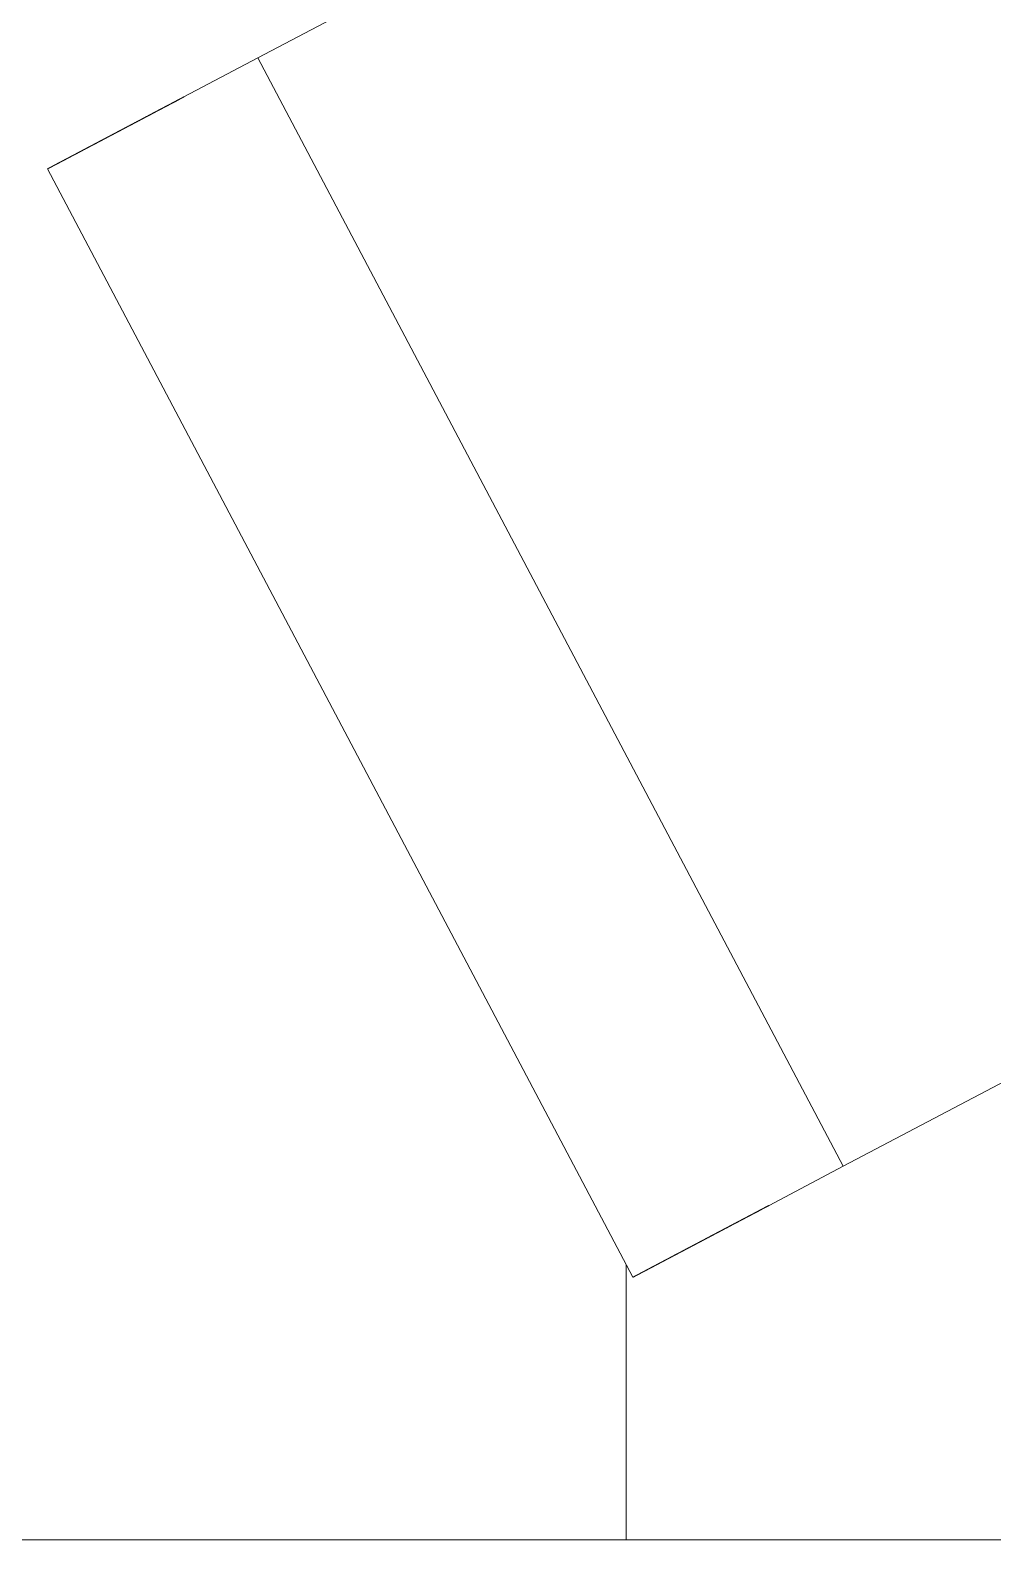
# Model space of a CAD drawing. Extents: x -31682 to -12847, y -2484 to 19259.
# Drawn here: x -22235 to -21611, y -262 to 717 of the extents above; entities that cross this region are included whole.
import ezdxf

# ---------------------------------------------------------------- set-up
doc = ezdxf.new("R2010")
doc.units = 0
doc.header["$LTSCALE"] = 5
doc.header["$MEASUREMENT"] = 0
doc.layers.add('ArqElet', color=11, linetype='CONTINUOUS', lineweight=5)

msp = doc.modelspace()

# ---------------------------------------------------------------- linework, layer by layer
at = {"layer": 'ArqElet', "color": 3}
msp.add_line((-22087.19, 699.46), (-21958.65, 767.31), dxfattribs=at)
at = {"layer": 'ArqElet'}
for p, q in [((-22135.17, 674.13), (-22087.19, 699.46)), ((-21707.58, -19.69), (-22087.19, 699.46)), ((-21844, -91.7), (-22223.61, 627.45)), ((-21844, -91.7), (-22223.61, 627.45)), ((-21707.58, -19.69), (-21579.04, 48.16)), ((-21755.56, -45.02), (-21707.58, -19.69)), ((-21848.27, -262.01), (-21848.27, -83.6)), ((-21848.27, -262.01), (-21848.27, -83.6)), ((-19878.89, -262.01), (-22378.4, -262.01))]:
    msp.add_line(p, q, dxfattribs=at)
for points in [[(-22223.61, 627.45), (-22223.6, 627.45), (-22223.59, 627.46), (-22223.58, 627.46), (-22223.58, 627.47), (-22223.57, 627.47), (-22223.56, 627.47), (-22223.55, 627.48), (-22223.55, 627.48), (-22223.54, 627.49), (-22223.53, 627.49), (-22223.52, 627.49), (-22223.51, 627.5), (-22223.51, 627.5), (-22223.5, 627.51), (-22223.49, 627.51), (-22223.48, 627.51), (-22223.48, 627.52), (-22223.47, 627.52), (-22223.46, 627.53), (-22223.45, 627.53), (-22223.44, 627.54), (-22223.44, 627.54), (-22223.43, 627.54), (-22223.42, 627.55), (-22223.41, 627.55), (-22223.4, 627.56), (-22223.4, 627.56), (-22223.39, 627.56), (-22223.38, 627.57), (-22223.37, 627.57), (-22223.37, 627.58), (-22223.36, 627.58), (-22223.35, 627.58), (-22223.34, 627.59), (-22223.33, 627.59), (-22223.33, 627.6), (-22223.32, 627.6), (-22223.31, 627.61), (-22223.3, 627.61), (-22223.3, 627.61), (-22223.29, 627.62), (-22223.28, 627.62), (-22223.27, 627.63), (-22223.26, 627.63), (-22223.26, 627.63), (-22223.25, 627.64), (-22223.24, 627.64), (-22223.23, 627.65), (-22223.23, 627.65), (-22223.22, 627.65), (-22223.21, 627.66), (-22223.2, 627.66), (-22223.19, 627.67), (-22223.19, 627.67), (-22223.18, 627.67), (-22223.17, 627.68), (-22223.16, 627.68), (-22223.16, 627.69), (-22223.15, 627.69), (-22223.14, 627.7), (-22223.13, 627.7), (-22223.12, 627.7), (-22223.12, 627.71), (-22223.11, 627.71), (-22223.1, 627.72), (-22223.09, 627.72), (-22223.09, 627.72), (-22223.08, 627.73), (-22223.07, 627.73), (-22223.06, 627.74), (-22223.05, 627.74), (-22223.04, 627.75), (-22223.01, 627.76), (-22222.99, 627.77), (-22222.97, 627.79), (-22222.95, 627.8), (-22222.92, 627.81), (-22222.9, 627.82), (-22222.88, 627.84), (-22222.85, 627.85), (-22222.83, 627.86), (-22222.81, 627.87), (-22222.78, 627.88), (-22222.76, 627.9), (-22222.74, 627.91), (-22222.71, 627.92), (-22222.69, 627.93), (-22222.67, 627.95), (-22222.64, 627.96), (-22222.62, 627.97), (-22222.6, 627.98), (-22222.57, 628), (-22222.55, 628.01), (-22222.53, 628.02), (-22222.5, 628.03), (-22222.48, 628.04), (-22222.46, 628.06), (-22222.43, 628.07), (-22222.41, 628.08), (-22222.39, 628.09), (-22222.36, 628.11), (-22222.34, 628.12), (-22222.32, 628.13), (-22222.29, 628.14), (-22222.27, 628.15), (-22222.25, 628.17), (-22222.22, 628.18), (-22222.2, 628.19), (-22222.18, 628.2), (-22222.15, 628.22), (-22222.13, 628.23), (-22222.11, 628.24), (-22222.08, 628.25), (-22222.06, 628.27), (-22222.04, 628.28), (-22222.01, 628.29), (-22221.99, 628.3), (-22221.97, 628.31), (-22221.94, 628.33), (-22221.92, 628.34), (-22221.9, 628.35), (-22221.88, 628.36), (-22221.85, 628.38), (-22221.83, 628.39), (-22221.81, 628.4), (-22221.78, 628.41), (-22221.76, 628.42), (-22221.74, 628.44), (-22221.71, 628.45), (-22221.69, 628.46), (-22221.67, 628.47), (-22221.64, 628.49), (-22221.62, 628.5), (-22221.6, 628.51), (-22221.57, 628.52), (-22221.55, 628.54), (-22221.53, 628.55), (-22221.5, 628.56), (-22221.48, 628.57), (-22221.46, 628.58), (-22221.43, 628.6), (-22221.41, 628.61), (-22221.38, 628.62), (-22221.35, 628.64), (-22221.31, 628.66), (-22221.27, 628.68), (-22221.23, 628.7), (-22221.19, 628.72), (-22221.15, 628.74), (-22221.12, 628.76), (-22221.08, 628.78), (-22221.04, 628.8), (-22221, 628.83), (-22220.96, 628.85), (-22220.92, 628.87), (-22220.88, 628.89), (-22220.85, 628.91), (-22220.81, 628.93), (-22220.77, 628.95), (-22220.73, 628.97), (-22220.69, 628.99), (-22220.65, 629.01), (-22220.62, 629.03), (-22220.58, 629.05), (-22220.54, 629.07), (-22220.5, 629.09), (-22220.46, 629.11), (-22220.42, 629.13), (-22220.39, 629.15), (-22220.35, 629.17), (-22220.31, 629.19), (-22220.27, 629.21), (-22220.23, 629.23), (-22220.19, 629.25), (-22220.15, 629.27), (-22220.12, 629.29), (-22220.08, 629.31), (-22220.04, 629.33), (-22220, 629.35), (-22219.96, 629.37), (-22219.92, 629.39), (-22219.89, 629.41), (-22219.85, 629.43), (-22219.81, 629.45), (-22219.77, 629.47), (-22219.73, 629.49), (-22219.69, 629.51), (-22219.66, 629.54), (-22219.62, 629.56), (-22219.58, 629.58), (-22219.54, 629.6), (-22219.5, 629.62), (-22219.46, 629.64), (-22219.42, 629.66), (-22219.39, 629.68), (-22219.35, 629.7), (-22219.31, 629.72), (-22219.27, 629.74), (-22219.23, 629.76), (-22219.19, 629.78), (-22219.16, 629.8), (-22219.12, 629.82), (-22219.08, 629.84), (-22219.04, 629.86), (-22219, 629.88), (-22218.96, 629.9), (-22218.92, 629.92), (-22218.89, 629.94), (-22218.85, 629.96), (-22218.81, 629.98), (-22218.77, 630), (-22218.73, 630.02), (-22218.69, 630.04), (-22218.66, 630.06), (-22218.61, 630.09), (-22218.55, 630.12), (-22218.5, 630.14), (-22218.45, 630.17), (-22218.39, 630.2), (-22218.34, 630.23), (-22218.29, 630.26), (-22218.23, 630.28), (-22218.18, 630.31), (-22218.13, 630.34), (-22218.08, 630.37), (-22218.02, 630.4), (-22217.97, 630.43), (-22217.92, 630.45), (-22217.86, 630.48), (-22217.81, 630.51), (-22217.76, 630.54), (-22217.7, 630.57), (-22217.65, 630.59), (-22217.6, 630.62), (-22217.54, 630.65), (-22217.49, 630.68), (-22217.44, 630.71), (-22217.38, 630.73), (-22217.33, 630.76), (-22217.28, 630.79), (-22217.23, 630.82), (-22217.17, 630.85), (-22217.12, 630.87), (-22217.07, 630.9), (-22217.01, 630.93), (-22216.96, 630.96), (-22216.91, 630.99), (-22216.85, 631.01), (-22216.8, 631.04), (-22216.75, 631.07), (-22216.69, 631.1), (-22216.64, 631.13), (-22216.59, 631.15), (-22216.53, 631.18), (-22216.48, 631.21), (-22216.43, 631.24), (-22216.38, 631.27), (-22216.32, 631.29), (-22216.27, 631.32), (-22216.22, 631.35), (-22216.16, 631.38), (-22216.11, 631.41), (-22216.06, 631.43), (-22216, 631.46), (-22215.95, 631.49), (-22215.9, 631.52), (-22215.84, 631.55), (-22215.79, 631.58), (-22215.74, 631.6), (-22215.68, 631.63), (-22215.63, 631.66), (-22215.58, 631.69), (-22215.53, 631.72), (-22215.47, 631.74), (-22215.42, 631.77), (-22215.37, 631.8), (-22215.31, 631.83), (-22215.26, 631.86), (-22215.21, 631.88), (-22215.15, 631.91), (-22215.1, 631.94), (-22215.05, 631.97), (-22214.99, 632), (-22214.94, 632.02), (-22214.89, 632.05), (-22214.83, 632.08), (-22214.76, 632.12), (-22214.7, 632.15), (-22214.63, 632.19), (-22214.56, 632.22), (-22214.49, 632.26), (-22214.43, 632.29), (-22214.36, 632.33), (-22214.29, 632.37), (-22214.23, 632.4), (-22214.16, 632.44), (-22214.09, 632.47), (-22214.02, 632.51), (-22213.96, 632.54), (-22213.89, 632.58), (-22213.82, 632.61), (-22213.76, 632.65), (-22213.69, 632.68), (-22213.62, 632.72), (-22213.55, 632.76), (-22213.49, 632.79), (-22213.42, 632.83), (-22213.35, 632.86), (-22213.29, 632.9), (-22213.22, 632.93), (-22213.15, 632.97), (-22213.08, 633), (-22213.02, 633.04), (-22212.95, 633.07), (-22212.88, 633.11), (-22212.82, 633.15), (-22212.75, 633.18), (-22212.68, 633.22), (-22212.61, 633.25), (-22212.55, 633.29), (-22212.48, 633.32), (-22212.41, 633.36), (-22212.35, 633.39), (-22212.28, 633.43), (-22212.21, 633.46), (-22212.14, 633.5), (-22212.08, 633.54), (-22212.01, 633.57), (-22211.94, 633.61), (-22211.88, 633.64), (-22211.81, 633.68), (-22211.74, 633.71), (-22211.67, 633.75), (-22211.61, 633.78), (-22211.54, 633.82), (-22211.47, 633.85), (-22211.41, 633.89), (-22211.34, 633.93), (-22211.27, 633.96), (-22211.2, 634), (-22211.14, 634.03), (-22211.07, 634.07), (-22211, 634.1), (-22210.94, 634.14), (-22210.87, 634.17), (-22210.8, 634.21), (-22210.73, 634.24), (-22210.67, 634.28), (-22210.6, 634.32), (-22210.53, 634.35), (-22210.46, 634.39), (-22210.4, 634.42), (-22210.33, 634.46), (-22210.26, 634.49), (-22210.2, 634.53), (-22210.13, 634.56), (-22210.06, 634.6), (-22209.98, 634.64), (-22209.9, 634.68), (-22209.82, 634.73), (-22209.74, 634.77), (-22209.66, 634.81), (-22209.58, 634.85), (-22209.5, 634.89), (-22209.42, 634.94), (-22209.34, 634.98), (-22209.26, 635.02), (-22209.18, 635.06), (-22209.1, 635.11), (-22209.02, 635.15), (-22208.94, 635.19), (-22208.86, 635.23), (-22208.78, 635.28), (-22208.7, 635.32), (-22208.62, 635.36), (-22208.54, 635.4), (-22208.46, 635.45), (-22208.38, 635.49), (-22208.3, 635.53), (-22208.22, 635.57), (-22208.14, 635.62), (-22208.06, 635.66), (-22207.97, 635.7), (-22207.89, 635.74), (-22207.81, 635.79), (-22207.73, 635.83), (-22207.65, 635.87), (-22207.57, 635.91), (-22207.49, 635.96), (-22207.41, 636), (-22207.33, 636.04), (-22207.25, 636.08), (-22207.17, 636.12), (-22207.09, 636.17), (-22207.01, 636.21), (-22206.93, 636.25), (-22206.85, 636.29), (-22206.77, 636.34), (-22206.69, 636.38), (-22206.61, 636.42), (-22206.53, 636.46), (-22206.45, 636.51), (-22206.37, 636.55), (-22206.29, 636.59), (-22206.21, 636.63), (-22206.13, 636.68), (-22206.05, 636.72), (-22205.97, 636.76), (-22205.89, 636.8), (-22205.81, 636.85), (-22205.73, 636.89), (-22205.64, 636.93), (-22205.56, 636.97), (-22205.48, 637.02), (-22205.4, 637.06), (-22205.32, 637.1), (-22205.24, 637.14), (-22205.16, 637.19), (-22205.08, 637.23), (-22205, 637.27), (-22204.92, 637.31), (-22204.84, 637.35), (-22204.76, 637.4), (-22204.68, 637.44), (-22204.6, 637.48), (-22204.52, 637.52), (-22204.44, 637.57), (-22204.36, 637.61), (-22204.27, 637.65), (-22204.18, 637.7), (-22204.09, 637.75), (-22204, 637.8), (-22203.9, 637.85), (-22203.81, 637.9), (-22203.72, 637.95), (-22203.63, 638), (-22203.53, 638.05), (-22203.44, 638.09), (-22203.35, 638.14), (-22203.26, 638.19), (-22203.16, 638.24), (-22203.07, 638.29), (-22202.98, 638.34), (-22202.89, 638.39), (-22202.79, 638.44), (-22202.7, 638.48), (-22202.61, 638.53), (-22202.52, 638.58), (-22202.42, 638.63), (-22202.33, 638.68), (-22202.24, 638.73), (-22202.15, 638.78), (-22202.05, 638.83), (-22201.96, 638.88), (-22201.87, 638.92), (-22201.78, 638.97), (-22201.68, 639.02), (-22201.59, 639.07), (-22201.5, 639.12), (-22201.41, 639.17), (-22201.31, 639.22), (-22201.22, 639.27), (-22201.13, 639.31), (-22201.04, 639.36), (-22200.94, 639.41), (-22200.85, 639.46), (-22200.76, 639.51), (-22200.67, 639.56), (-22200.57, 639.61), (-22200.48, 639.66), (-22200.39, 639.71), (-22200.3, 639.75), (-22200.2, 639.8), (-22200.11, 639.85), (-22200.02, 639.9), (-22199.93, 639.95), (-22199.83, 640), (-22199.74, 640.05), (-22199.65, 640.1), (-22199.56, 640.14), (-22199.46, 640.19), (-22199.37, 640.24), (-22199.28, 640.29), (-22199.19, 640.34), (-22199.09, 640.39), (-22199, 640.44), (-22198.91, 640.49), (-22198.82, 640.54), (-22198.72, 640.58), (-22198.63, 640.63), (-22198.54, 640.68), (-22198.45, 640.73), (-22198.35, 640.78), (-22198.26, 640.83), (-22198.17, 640.88), (-22198.08, 640.93), (-22197.98, 640.98), (-22197.89, 641.02), (-22197.8, 641.07), (-22197.71, 641.12), (-22197.6, 641.18), (-22197.5, 641.23), (-22197.39, 641.29), (-22197.29, 641.34), (-22197.19, 641.39), (-22197.08, 641.45), (-22196.98, 641.5), (-22196.88, 641.56), (-22196.77, 641.61), (-22196.67, 641.67), (-22196.57, 641.72), (-22196.46, 641.78), (-22196.36, 641.83), (-22196.26, 641.89), (-22196.15, 641.94), (-22196.05, 642), (-22195.95, 642.05), (-22195.84, 642.11), (-22195.74, 642.16), (-22195.63, 642.21), (-22195.53, 642.27), (-22195.43, 642.32), (-22195.32, 642.38), (-22195.22, 642.43), (-22195.12, 642.49), (-22195.01, 642.54), (-22194.91, 642.6), (-22194.81, 642.65), (-22194.7, 642.71), (-22194.6, 642.76), (-22194.5, 642.82), (-22194.39, 642.87), (-22194.29, 642.93), (-22194.19, 642.98), (-22194.08, 643.03), (-22193.98, 643.09), (-22193.87, 643.14), (-22193.77, 643.2), (-22193.67, 643.25), (-22193.56, 643.31), (-22193.46, 643.36), (-22193.36, 643.42), (-22193.25, 643.47), (-22193.15, 643.53), (-22193.05, 643.58), (-22192.94, 643.64), (-22192.84, 643.69), (-22192.74, 643.74), (-22192.63, 643.8), (-22192.53, 643.85), (-22192.43, 643.91), (-22192.32, 643.96), (-22192.22, 644.02), (-22192.11, 644.07), (-22192.01, 644.13), (-22191.91, 644.18), (-22191.8, 644.24), (-22191.7, 644.29), (-22191.6, 644.35), (-22191.49, 644.4), (-22191.39, 644.46), (-22191.29, 644.51), (-22191.18, 644.56), (-22191.08, 644.62), (-22190.98, 644.67), (-22190.87, 644.73), (-22190.77, 644.78), (-22190.67, 644.84), (-22190.56, 644.89), (-22190.46, 644.95), (-22190.35, 645), (-22190.25, 645.06), (-22190.13, 645.12), (-22190.02, 645.18), (-22189.91, 645.24), (-22189.79, 645.3), (-22189.68, 645.36), (-22189.57, 645.42), (-22189.45, 645.48), (-22189.34, 645.54), (-22189.23, 645.6), (-22189.11, 645.66), (-22189, 645.72), (-22188.89, 645.78), (-22188.77, 645.84), (-22188.66, 645.9), (-22188.55, 645.96), (-22188.43, 646.02), (-22188.32, 646.08), (-22188.21, 646.14), (-22188.09, 646.19), (-22187.98, 646.25), (-22187.87, 646.31), (-22187.75, 646.37), (-22187.64, 646.43), (-22187.53, 646.49), (-22187.41, 646.55), (-22187.3, 646.61), (-22187.19, 646.67), (-22187.08, 646.73), (-22186.96, 646.79), (-22186.85, 646.85), (-22186.74, 646.91), (-22186.62, 646.97), (-22186.51, 647.03), (-22186.4, 647.09), (-22186.28, 647.15), (-22186.17, 647.21), (-22186.06, 647.27), (-22185.94, 647.33), (-22185.83, 647.39), (-22185.72, 647.45), (-22185.6, 647.51), (-22185.49, 647.57), (-22185.38, 647.63), (-22185.26, 647.69), (-22185.15, 647.75), (-22185.04, 647.81), (-22184.92, 647.87), (-22184.81, 647.93), (-22184.7, 647.99), (-22184.58, 648.05), (-22184.47, 648.11), (-22184.36, 648.17), (-22184.24, 648.23), (-22184.13, 648.29), (-22184.02, 648.35), (-22183.9, 648.41), (-22183.79, 648.47), (-22183.68, 648.53), (-22183.57, 648.59), (-22183.45, 648.65), (-22183.34, 648.71), (-22183.23, 648.77), (-22183.11, 648.82), (-22183, 648.88), (-22182.89, 648.94), (-22182.77, 649), (-22182.66, 649.06), (-22182.55, 649.12), (-22182.43, 649.18), (-22182.32, 649.24), (-22182.21, 649.3), (-22182.08, 649.37), (-22181.96, 649.43), (-22181.84, 649.5), (-22181.72, 649.56), (-22181.6, 649.62), (-22181.48, 649.69), (-22181.35, 649.75), (-22181.23, 649.82), (-22181.11, 649.88), (-22180.99, 649.95), (-22180.87, 650.01), (-22180.75, 650.07), (-22180.63, 650.14), (-22180.5, 650.2), (-22180.38, 650.27), (-22180.26, 650.33), (-22180.14, 650.39), (-22180.02, 650.46), (-22179.9, 650.52), (-22179.77, 650.59), (-22179.65, 650.65), (-22179.53, 650.71), (-22179.41, 650.78), (-22179.29, 650.84), (-22179.17, 650.91), (-22179.05, 650.97), (-22178.92, 651.04), (-22178.8, 651.1), (-22178.68, 651.16), (-22178.56, 651.23), (-22178.44, 651.29), (-22178.32, 651.36), (-22178.2, 651.42), (-22178.07, 651.48), (-22177.95, 651.55), (-22177.83, 651.61), (-22177.71, 651.68), (-22177.59, 651.74), (-22177.47, 651.81), (-22177.34, 651.87), (-22177.22, 651.93), (-22177.1, 652), (-22176.98, 652.06), (-22176.86, 652.13), (-22176.74, 652.19), (-22176.62, 652.25), (-22176.49, 652.32), (-22176.37, 652.38), (-22176.25, 652.45), (-22176.13, 652.51), (-22176.01, 652.57), (-22175.89, 652.64), (-22175.76, 652.7), (-22175.64, 652.77), (-22175.52, 652.83), (-22175.4, 652.9), (-22175.28, 652.96), (-22175.16, 653.02), (-22175.04, 653.09), (-22174.91, 653.15), (-22174.79, 653.22), (-22174.67, 653.28), (-22174.55, 653.34), (-22174.43, 653.41), (-22174.31, 653.47), (-22174.18, 653.54), (-22174.06, 653.6), (-22173.94, 653.67), (-22173.82, 653.73), (-22173.7, 653.79), (-22173.58, 653.86), (-22173.45, 653.92), (-22173.32, 653.99), (-22173.19, 654.06), (-22173.07, 654.13), (-22172.94, 654.2), (-22172.81, 654.26), (-22172.68, 654.33), (-22172.55, 654.4), (-22172.42, 654.47), (-22172.3, 654.53), (-22172.17, 654.6), (-22172.04, 654.67), (-22171.91, 654.74), (-22171.78, 654.8), (-22171.66, 654.87), (-22171.53, 654.94), (-22171.4, 655.01), (-22171.27, 655.08), (-22171.14, 655.14), (-22171.01, 655.21), (-22170.89, 655.28), (-22170.76, 655.35), (-22170.63, 655.41), (-22170.5, 655.48), (-22170.37, 655.55), (-22170.24, 655.62), (-22170.12, 655.69), (-22169.99, 655.75), (-22169.86, 655.82), (-22169.73, 655.89), (-22169.6, 655.96), (-22169.47, 656.02), (-22169.35, 656.09), (-22169.22, 656.16), (-22169.09, 656.23), (-22168.96, 656.29), (-22168.83, 656.36), (-22168.7, 656.43), (-22168.58, 656.5), (-22168.45, 656.57), (-22168.32, 656.63), (-22168.19, 656.7), (-22168.06, 656.77), (-22167.94, 656.84), (-22167.81, 656.9), (-22167.68, 656.97), (-22167.55, 657.04), (-22167.42, 657.11), (-22167.29, 657.17), (-22167.17, 657.24), (-22167.04, 657.31), (-22166.91, 657.38), (-22166.78, 657.45), (-22166.65, 657.51), (-22166.52, 657.58), (-22166.4, 657.65), (-22166.27, 657.72), (-22166.14, 657.78), (-22166.01, 657.85), (-22165.88, 657.92), (-22165.75, 657.99), (-22165.63, 658.05), (-22165.5, 658.12), (-22165.37, 658.19), (-22165.24, 658.26), (-22165.11, 658.33), (-22164.99, 658.39), (-22164.86, 658.46), (-22164.73, 658.53), (-22164.6, 658.6), (-22164.47, 658.66), (-22164.34, 658.73), (-22164.21, 658.8), (-22164.08, 658.87), (-22163.94, 658.94), (-22163.81, 659.01), (-22163.68, 659.08), (-22163.54, 659.16), (-22163.41, 659.23), (-22163.27, 659.3), (-22163.14, 659.37), (-22163.01, 659.44), (-22162.87, 659.51), (-22162.74, 659.58), (-22162.61, 659.65), (-22162.47, 659.72), (-22162.34, 659.79), (-22162.21, 659.86), (-22162.07, 659.93), (-22161.94, 660), (-22161.81, 660.07), (-22161.67, 660.14), (-22161.54, 660.21), (-22161.41, 660.28), (-22161.27, 660.35), (-22161.14, 660.42), (-22161.01, 660.49), (-22160.87, 660.56), (-22160.74, 660.63), (-22160.61, 660.7), (-22160.47, 660.78), (-22160.34, 660.85), (-22160.21, 660.92), (-22160.07, 660.99), (-22159.94, 661.06), (-22159.81, 661.13), (-22159.67, 661.2), (-22159.54, 661.27), (-22159.41, 661.34), (-22159.27, 661.41), (-22159.14, 661.48), (-22159.01, 661.55), (-22158.87, 661.62), (-22158.74, 661.69), (-22158.61, 661.76), (-22158.47, 661.83), (-22158.34, 661.9), (-22158.21, 661.97), (-22158.07, 662.04), (-22157.94, 662.11), (-22157.8, 662.18), (-22157.67, 662.25), (-22157.54, 662.32), (-22157.4, 662.39), (-22157.27, 662.47), (-22157.14, 662.54), (-22157, 662.61), (-22156.87, 662.68), (-22156.74, 662.75), (-22156.6, 662.82), (-22156.47, 662.89), (-22156.34, 662.96), (-22156.2, 663.03), (-22156.07, 663.1), (-22155.94, 663.17), (-22155.8, 663.24), (-22155.67, 663.31), (-22155.54, 663.38), (-22155.4, 663.45), (-22155.27, 663.52), (-22155.14, 663.59), (-22155, 663.66), (-22154.87, 663.73), (-22154.73, 663.8), (-22154.6, 663.88), (-22154.46, 663.95), (-22154.32, 664.02), (-22154.19, 664.09), (-22154.05, 664.17), (-22153.91, 664.24), (-22153.78, 664.31), (-22153.64, 664.38), (-22153.5, 664.46), (-22153.36, 664.53), (-22153.23, 664.6), (-22153.09, 664.67), (-22152.95, 664.74), (-22152.82, 664.82), (-22152.68, 664.89), (-22152.54, 664.96), (-22152.41, 665.03), (-22152.27, 665.11), (-22152.13, 665.18), (-22152, 665.25), (-22151.86, 665.32), (-22151.72, 665.39), (-22151.59, 665.47), (-22151.45, 665.54), (-22151.31, 665.61), (-22151.17, 665.68), (-22151.04, 665.76), (-22150.9, 665.83), (-22150.76, 665.9), (-22150.63, 665.97), (-22150.49, 666.04), (-22150.35, 666.12), (-22150.22, 666.19), (-22150.08, 666.26), (-22149.94, 666.33), (-22149.81, 666.41), (-22149.67, 666.48), (-22149.53, 666.55), (-22149.4, 666.62), (-22149.26, 666.7), (-22149.12, 666.77), (-22148.98, 666.84), (-22148.85, 666.91), (-22148.71, 666.98), (-22148.57, 667.06), (-22148.44, 667.13), (-22148.3, 667.2), (-22148.16, 667.27), (-22148.03, 667.35), (-22147.89, 667.42), (-22147.75, 667.49), (-22147.62, 667.56), (-22147.48, 667.63), (-22147.34, 667.71), (-22147.2, 667.78), (-22147.07, 667.85), (-22146.93, 667.92), (-22146.79, 668), (-22146.66, 668.07), (-22146.52, 668.14), (-22146.38, 668.21), (-22146.25, 668.28), (-22146.11, 668.36), (-22145.97, 668.43), (-22145.84, 668.5), (-22145.7, 668.57), (-22145.56, 668.65), (-22145.43, 668.72), (-22145.29, 668.79), (-22145.15, 668.86), (-22145.01, 668.94), (-22144.88, 669.01), (-22144.74, 669.08), (-22144.6, 669.15), (-22144.46, 669.23), (-22144.32, 669.3), (-22144.18, 669.37), (-22144.04, 669.45), (-22143.91, 669.52), (-22143.77, 669.59), (-22143.63, 669.67), (-22143.49, 669.74), (-22143.35, 669.81), (-22143.21, 669.89), (-22143.07, 669.96), (-22142.93, 670.03), (-22142.8, 670.11), (-22142.66, 670.18), (-22142.52, 670.25), (-22142.38, 670.33), (-22142.24, 670.4), (-22142.1, 670.47), (-22141.96, 670.55), (-22141.83, 670.62), (-22141.69, 670.69), (-22141.55, 670.76), (-22141.41, 670.84), (-22141.27, 670.91), (-22141.13, 670.98), (-22140.99, 671.06), (-22140.86, 671.13), (-22140.72, 671.2), (-22140.58, 671.28), (-22140.44, 671.35), (-22140.3, 671.42), (-22140.16, 671.5), (-22140.02, 671.57), (-22139.89, 671.64), (-22139.75, 671.72), (-22139.61, 671.79), (-22139.47, 671.86), (-22139.33, 671.94), (-22139.19, 672.01), (-22139.05, 672.08), (-22138.91, 672.15), (-22138.78, 672.23), (-22138.64, 672.3), (-22138.5, 672.37), (-22138.36, 672.45), (-22138.22, 672.52), (-22138.08, 672.59), (-22137.94, 672.67), (-22137.81, 672.74), (-22137.67, 672.81), (-22137.53, 672.89), (-22137.39, 672.96), (-22137.25, 673.03), (-22137.11, 673.11), (-22136.97, 673.18), (-22136.84, 673.25), (-22136.7, 673.33), (-22136.56, 673.4), (-22136.42, 673.47), (-22136.28, 673.55), (-22136.14, 673.62), (-22136, 673.69), (-22135.87, 673.76), (-22135.73, 673.84), (-22135.59, 673.91), (-22135.45, 673.98), (-22135.31, 674.06), (-22135.17, 674.13)], [(-21844, -91.7), (-21843.99, -91.7), (-21843.98, -91.69), (-21843.97, -91.69), (-21843.97, -91.68), (-21843.96, -91.68), (-21843.95, -91.68), (-21843.94, -91.67), (-21843.93, -91.67), (-21843.93, -91.66), (-21843.92, -91.66), (-21843.91, -91.66), (-21843.9, -91.65), (-21843.9, -91.65), (-21843.89, -91.64), (-21843.88, -91.64), (-21843.87, -91.63), (-21843.86, -91.63), (-21843.86, -91.63), (-21843.85, -91.62), (-21843.84, -91.62), (-21843.83, -91.61), (-21843.83, -91.61), (-21843.82, -91.61), (-21843.81, -91.6), (-21843.8, -91.6), (-21843.79, -91.59), (-21843.79, -91.59), (-21843.78, -91.59), (-21843.77, -91.58), (-21843.76, -91.58), (-21843.75, -91.57), (-21843.75, -91.57), (-21843.74, -91.56), (-21843.73, -91.56), (-21843.72, -91.56), (-21843.72, -91.55), (-21843.71, -91.55), (-21843.7, -91.54), (-21843.69, -91.54), (-21843.68, -91.54), (-21843.68, -91.53), (-21843.67, -91.53), (-21843.66, -91.52), (-21843.65, -91.52), (-21843.65, -91.52), (-21843.64, -91.51), (-21843.63, -91.51), (-21843.62, -91.5), (-21843.61, -91.5), (-21843.61, -91.5), (-21843.6, -91.49), (-21843.59, -91.49), (-21843.58, -91.48), (-21843.58, -91.48), (-21843.57, -91.47), (-21843.56, -91.47), (-21843.55, -91.47), (-21843.54, -91.46), (-21843.54, -91.46), (-21843.53, -91.45), (-21843.52, -91.45), (-21843.51, -91.45), (-21843.51, -91.44), (-21843.5, -91.44), (-21843.49, -91.43), (-21843.48, -91.43), (-21843.47, -91.43), (-21843.47, -91.42), (-21843.46, -91.42), (-21843.45, -91.41), (-21843.44, -91.41), (-21843.43, -91.4), (-21843.4, -91.39), (-21843.38, -91.38), (-21843.36, -91.36), (-21843.33, -91.35), (-21843.31, -91.34), (-21843.29, -91.33), (-21843.26, -91.31), (-21843.24, -91.3), (-21843.22, -91.29), (-21843.19, -91.28), (-21843.17, -91.27), (-21843.15, -91.25), (-21843.12, -91.24), (-21843.1, -91.23), (-21843.08, -91.22), (-21843.05, -91.2), (-21843.03, -91.19), (-21843.01, -91.18), (-21842.99, -91.17), (-21842.96, -91.15), (-21842.94, -91.14), (-21842.92, -91.13), (-21842.89, -91.12), (-21842.87, -91.11), (-21842.85, -91.09), (-21842.82, -91.08), (-21842.8, -91.07), (-21842.78, -91.06), (-21842.75, -91.04), (-21842.73, -91.03), (-21842.71, -91.02), (-21842.68, -91.01), (-21842.66, -90.99), (-21842.64, -90.98), (-21842.61, -90.97), (-21842.59, -90.96), (-21842.57, -90.95), (-21842.54, -90.93), (-21842.52, -90.92), (-21842.5, -90.91), (-21842.47, -90.9), (-21842.45, -90.88), (-21842.43, -90.87), (-21842.4, -90.86), (-21842.38, -90.85), (-21842.36, -90.84), (-21842.33, -90.82), (-21842.31, -90.81), (-21842.29, -90.8), (-21842.26, -90.79), (-21842.24, -90.77), (-21842.22, -90.76), (-21842.19, -90.75), (-21842.17, -90.74), (-21842.15, -90.72), (-21842.12, -90.71), (-21842.1, -90.7), (-21842.08, -90.69), (-21842.05, -90.68), (-21842.03, -90.66), (-21842.01, -90.65), (-21841.99, -90.64), (-21841.96, -90.63), (-21841.94, -90.61), (-21841.92, -90.6), (-21841.89, -90.59), (-21841.87, -90.58), (-21841.85, -90.57), (-21841.82, -90.55), (-21841.8, -90.54), (-21841.77, -90.53), (-21841.74, -90.51), (-21841.7, -90.49), (-21841.66, -90.47), (-21841.62, -90.45), (-21841.58, -90.43), (-21841.54, -90.41), (-21841.5, -90.39), (-21841.47, -90.36), (-21841.43, -90.34), (-21841.39, -90.32), (-21841.35, -90.3), (-21841.31, -90.28), (-21841.27, -90.26), (-21841.24, -90.24), (-21841.2, -90.22), (-21841.16, -90.2), (-21841.12, -90.18), (-21841.08, -90.16), (-21841.04, -90.14), (-21841, -90.12), (-21840.97, -90.1), (-21840.93, -90.08), (-21840.89, -90.06), (-21840.85, -90.04), (-21840.81, -90.02), (-21840.77, -90), (-21840.74, -89.98), (-21840.7, -89.96), (-21840.66, -89.94), (-21840.62, -89.92), (-21840.58, -89.9), (-21840.54, -89.88), (-21840.51, -89.86), (-21840.47, -89.84), (-21840.43, -89.82), (-21840.39, -89.8), (-21840.35, -89.78), (-21840.31, -89.76), (-21840.27, -89.74), (-21840.24, -89.72), (-21840.2, -89.7), (-21840.16, -89.68), (-21840.12, -89.65), (-21840.08, -89.63), (-21840.04, -89.61), (-21840.01, -89.59), (-21839.97, -89.57), (-21839.93, -89.55), (-21839.89, -89.53), (-21839.85, -89.51), (-21839.81, -89.49), (-21839.77, -89.47), (-21839.74, -89.45), (-21839.7, -89.43), (-21839.66, -89.41), (-21839.62, -89.39), (-21839.58, -89.37), (-21839.54, -89.35), (-21839.51, -89.33), (-21839.47, -89.31), (-21839.43, -89.29), (-21839.39, -89.27), (-21839.35, -89.25), (-21839.31, -89.23), (-21839.28, -89.21), (-21839.24, -89.19), (-21839.2, -89.17), (-21839.16, -89.15), (-21839.12, -89.13), (-21839.08, -89.11), (-21839.04, -89.09), (-21839, -89.06), (-21838.94, -89.03), (-21838.89, -89), (-21838.84, -88.98), (-21838.78, -88.95), (-21838.73, -88.92), (-21838.68, -88.89), (-21838.62, -88.86), (-21838.57, -88.84), (-21838.52, -88.81), (-21838.46, -88.78), (-21838.41, -88.75), (-21838.36, -88.72), (-21838.3, -88.7), (-21838.25, -88.67), (-21838.2, -88.64), (-21838.15, -88.61), (-21838.09, -88.58), (-21838.04, -88.56), (-21837.99, -88.53), (-21837.93, -88.5), (-21837.88, -88.47), (-21837.83, -88.44), (-21837.77, -88.42), (-21837.72, -88.39), (-21837.67, -88.36), (-21837.61, -88.33), (-21837.56, -88.3), (-21837.51, -88.28), (-21837.45, -88.25), (-21837.4, -88.22), (-21837.35, -88.19), (-21837.3, -88.16), (-21837.24, -88.14), (-21837.19, -88.11), (-21837.14, -88.08), (-21837.08, -88.05), (-21837.03, -88.02), (-21836.98, -88), (-21836.92, -87.97), (-21836.87, -87.94), (-21836.82, -87.91), (-21836.76, -87.88), (-21836.71, -87.85), (-21836.66, -87.83), (-21836.6, -87.8), (-21836.55, -87.77), (-21836.5, -87.74), (-21836.45, -87.71), (-21836.39, -87.69), (-21836.34, -87.66), (-21836.29, -87.63), (-21836.23, -87.6), (-21836.18, -87.57), (-21836.13, -87.55), (-21836.07, -87.52), (-21836.02, -87.49), (-21835.97, -87.46), (-21835.91, -87.43), (-21835.86, -87.41), (-21835.81, -87.38), (-21835.75, -87.35), (-21835.7, -87.32), (-21835.65, -87.29), (-21835.6, -87.27), (-21835.54, -87.24), (-21835.49, -87.21), (-21835.44, -87.18), (-21835.38, -87.15), (-21835.33, -87.13), (-21835.28, -87.1), (-21835.22, -87.07), (-21835.15, -87.03), (-21835.08, -87), (-21835.02, -86.96), (-21834.95, -86.93), (-21834.88, -86.89), (-21834.82, -86.85), (-21834.75, -86.82), (-21834.68, -86.78), (-21834.61, -86.75), (-21834.55, -86.71), (-21834.48, -86.68), (-21834.41, -86.64), (-21834.35, -86.61), (-21834.28, -86.57), (-21834.21, -86.54), (-21834.14, -86.5), (-21834.08, -86.46), (-21834.01, -86.43), (-21833.94, -86.39), (-21833.88, -86.36), (-21833.81, -86.32), (-21833.74, -86.29), (-21833.67, -86.25), (-21833.61, -86.22), (-21833.54, -86.18), (-21833.47, -86.15), (-21833.41, -86.11), (-21833.34, -86.07), (-21833.27, -86.04), (-21833.2, -86), (-21833.14, -85.97), (-21833.07, -85.93), (-21833, -85.9), (-21832.94, -85.86), (-21832.87, -85.83), (-21832.8, -85.79), (-21832.73, -85.76), (-21832.67, -85.72), (-21832.6, -85.68), (-21832.53, -85.65), (-21832.47, -85.61), (-21832.4, -85.58), (-21832.33, -85.54), (-21832.26, -85.51), (-21832.2, -85.47), (-21832.13, -85.44), (-21832.06, -85.4), (-21832, -85.37), (-21831.93, -85.33), (-21831.86, -85.29), (-21831.79, -85.26), (-21831.73, -85.22), (-21831.66, -85.19), (-21831.59, -85.15), (-21831.53, -85.12), (-21831.46, -85.08), (-21831.39, -85.05), (-21831.32, -85.01), (-21831.26, -84.98), (-21831.19, -84.94), (-21831.12, -84.91), (-21831.06, -84.87), (-21830.99, -84.83), (-21830.92, -84.8), (-21830.85, -84.76), (-21830.79, -84.73), (-21830.72, -84.69), (-21830.65, -84.66), (-21830.59, -84.62), (-21830.52, -84.59), (-21830.45, -84.55), (-21830.37, -84.51), (-21830.29, -84.47), (-21830.21, -84.42), (-21830.13, -84.38), (-21830.05, -84.34), (-21829.97, -84.3), (-21829.89, -84.25), (-21829.81, -84.21), (-21829.73, -84.17), (-21829.65, -84.13), (-21829.57, -84.08), (-21829.49, -84.04), (-21829.41, -84), (-21829.33, -83.96), (-21829.25, -83.92), (-21829.17, -83.87), (-21829.09, -83.83), (-21829.01, -83.79), (-21828.93, -83.75), (-21828.85, -83.7), (-21828.77, -83.66), (-21828.69, -83.62), (-21828.6, -83.58), (-21828.52, -83.53), (-21828.44, -83.49), (-21828.36, -83.45), (-21828.28, -83.41), (-21828.2, -83.36), (-21828.12, -83.32), (-21828.04, -83.28), (-21827.96, -83.24), (-21827.88, -83.19), (-21827.8, -83.15), (-21827.72, -83.11), (-21827.64, -83.07), (-21827.56, -83.02), (-21827.48, -82.98), (-21827.4, -82.94), (-21827.32, -82.9), (-21827.24, -82.86), (-21827.16, -82.81), (-21827.08, -82.77), (-21827, -82.73), (-21826.92, -82.69), (-21826.84, -82.64), (-21826.76, -82.6), (-21826.68, -82.56), (-21826.6, -82.52), (-21826.52, -82.47), (-21826.44, -82.43), (-21826.36, -82.39), (-21826.27, -82.35), (-21826.19, -82.3), (-21826.11, -82.26), (-21826.03, -82.22), (-21825.95, -82.18), (-21825.87, -82.13), (-21825.79, -82.09), (-21825.71, -82.05), (-21825.63, -82.01), (-21825.55, -81.96), (-21825.47, -81.92), (-21825.39, -81.88), (-21825.31, -81.84), (-21825.23, -81.79), (-21825.15, -81.75), (-21825.07, -81.71), (-21824.99, -81.67), (-21824.91, -81.63), (-21824.83, -81.58), (-21824.75, -81.54), (-21824.66, -81.5), (-21824.57, -81.45), (-21824.48, -81.4), (-21824.39, -81.35), (-21824.29, -81.3), (-21824.2, -81.25), (-21824.11, -81.2), (-21824.02, -81.15), (-21823.92, -81.1), (-21823.83, -81.06), (-21823.74, -81.01), (-21823.65, -80.96), (-21823.55, -80.91), (-21823.46, -80.86), (-21823.37, -80.81), (-21823.28, -80.76), (-21823.18, -80.71), (-21823.09, -80.67), (-21823, -80.62), (-21822.91, -80.57), (-21822.81, -80.52), (-21822.72, -80.47), (-21822.63, -80.42), (-21822.53, -80.37), (-21822.44, -80.32), (-21822.35, -80.27), (-21822.26, -80.23), (-21822.16, -80.18), (-21822.07, -80.13), (-21821.98, -80.08), (-21821.89, -80.03), (-21821.79, -79.98), (-21821.7, -79.93), (-21821.61, -79.88), (-21821.52, -79.83), (-21821.42, -79.79), (-21821.33, -79.74), (-21821.24, -79.69), (-21821.15, -79.64), (-21821.05, -79.59), (-21820.96, -79.54), (-21820.87, -79.49), (-21820.78, -79.44), (-21820.68, -79.4), (-21820.59, -79.35), (-21820.5, -79.3), (-21820.41, -79.25), (-21820.31, -79.2), (-21820.22, -79.15), (-21820.13, -79.1), (-21820.04, -79.05), (-21819.94, -79), (-21819.85, -78.96), (-21819.76, -78.91), (-21819.67, -78.86), (-21819.57, -78.81), (-21819.48, -78.76), (-21819.39, -78.71), (-21819.3, -78.66), (-21819.2, -78.61), (-21819.11, -78.57), (-21819.02, -78.52), (-21818.93, -78.47), (-21818.83, -78.42), (-21818.74, -78.37), (-21818.65, -78.32), (-21818.56, -78.27), (-21818.46, -78.22), (-21818.37, -78.17), (-21818.28, -78.13), (-21818.19, -78.08), (-21818.09, -78.03), (-21817.99, -77.97), (-21817.89, -77.92), (-21817.78, -77.86), (-21817.68, -77.81), (-21817.58, -77.75), (-21817.47, -77.7), (-21817.37, -77.65), (-21817.27, -77.59), (-21817.16, -77.54), (-21817.06, -77.48), (-21816.96, -77.43), (-21816.85, -77.37), (-21816.75, -77.32), (-21816.64, -77.26), (-21816.54, -77.21), (-21816.44, -77.15), (-21816.33, -77.1), (-21816.23, -77.04), (-21816.13, -76.99), (-21816.02, -76.93), (-21815.92, -76.88), (-21815.82, -76.83), (-21815.71, -76.77), (-21815.61, -76.72), (-21815.51, -76.66), (-21815.4, -76.61), (-21815.3, -76.55), (-21815.2, -76.5), (-21815.09, -76.44), (-21814.99, -76.39), (-21814.88, -76.33), (-21814.78, -76.28), (-21814.68, -76.22), (-21814.57, -76.17), (-21814.47, -76.12), (-21814.37, -76.06), (-21814.26, -76.01), (-21814.16, -75.95), (-21814.06, -75.9), (-21813.95, -75.84), (-21813.85, -75.79), (-21813.75, -75.73), (-21813.64, -75.68), (-21813.54, -75.62), (-21813.44, -75.57), (-21813.33, -75.51), (-21813.23, -75.46), (-21813.12, -75.4), (-21813.02, -75.35), (-21812.92, -75.3), (-21812.81, -75.24), (-21812.71, -75.19), (-21812.61, -75.13), (-21812.5, -75.08), (-21812.4, -75.02), (-21812.3, -74.97), (-21812.19, -74.91), (-21812.09, -74.86), (-21811.99, -74.8), (-21811.88, -74.75), (-21811.78, -74.69), (-21811.68, -74.64), (-21811.57, -74.59), (-21811.47, -74.53), (-21811.36, -74.48), (-21811.26, -74.42), (-21811.16, -74.37), (-21811.05, -74.31), (-21810.95, -74.26), (-21810.85, -74.2), (-21810.74, -74.15), (-21810.63, -74.09), (-21810.52, -74.03), (-21810.41, -73.97), (-21810.3, -73.91), (-21810.18, -73.85), (-21810.07, -73.79), (-21809.96, -73.73), (-21809.84, -73.67), (-21809.73, -73.61), (-21809.62, -73.55), (-21809.5, -73.49), (-21809.39, -73.43), (-21809.28, -73.37), (-21809.16, -73.31), (-21809.05, -73.25), (-21808.94, -73.19), (-21808.82, -73.13), (-21808.71, -73.07), (-21808.6, -73.01), (-21808.48, -72.95), (-21808.37, -72.89), (-21808.26, -72.84), (-21808.14, -72.78), (-21808.03, -72.72), (-21807.92, -72.66), (-21807.8, -72.6), (-21807.69, -72.54), (-21807.58, -72.48), (-21807.46, -72.42), (-21807.35, -72.36), (-21807.24, -72.3), (-21807.12, -72.24), (-21807.01, -72.18), (-21806.9, -72.12), (-21806.78, -72.06), (-21806.67, -72), (-21806.56, -71.94), (-21806.45, -71.88), (-21806.33, -71.82), (-21806.22, -71.76), (-21806.11, -71.7), (-21805.99, -71.64), (-21805.88, -71.58), (-21805.77, -71.52), (-21805.65, -71.46), (-21805.54, -71.4), (-21805.43, -71.34), (-21805.31, -71.28), (-21805.2, -71.22), (-21805.09, -71.16), (-21804.97, -71.1), (-21804.86, -71.04), (-21804.75, -70.98), (-21804.63, -70.92), (-21804.52, -70.86), (-21804.41, -70.8), (-21804.29, -70.74), (-21804.18, -70.68), (-21804.07, -70.62), (-21803.95, -70.56), (-21803.84, -70.5), (-21803.73, -70.44), (-21803.61, -70.38), (-21803.5, -70.32), (-21803.39, -70.26), (-21803.27, -70.21), (-21803.16, -70.15), (-21803.05, -70.09), (-21802.93, -70.03), (-21802.82, -69.97), (-21802.71, -69.91), (-21802.59, -69.85), (-21802.47, -69.78), (-21802.35, -69.72), (-21802.23, -69.65), (-21802.11, -69.59), (-21801.99, -69.53), (-21801.86, -69.46), (-21801.74, -69.4), (-21801.62, -69.33), (-21801.5, -69.27), (-21801.38, -69.2), (-21801.26, -69.14), (-21801.14, -69.08), (-21801.01, -69.01), (-21800.89, -68.95), (-21800.77, -68.88), (-21800.65, -68.82), (-21800.53, -68.76), (-21800.41, -68.69), (-21800.29, -68.63), (-21800.16, -68.56), (-21800.04, -68.5), (-21799.92, -68.43), (-21799.8, -68.37), (-21799.68, -68.31), (-21799.56, -68.24), (-21799.43, -68.18), (-21799.31, -68.11), (-21799.19, -68.05), (-21799.07, -67.99), (-21798.95, -67.92), (-21798.83, -67.86), (-21798.71, -67.79), (-21798.58, -67.73), (-21798.46, -67.67), (-21798.34, -67.6), (-21798.22, -67.54), (-21798.1, -67.47), (-21797.98, -67.41), (-21797.85, -67.34), (-21797.73, -67.28), (-21797.61, -67.22), (-21797.49, -67.15), (-21797.37, -67.09), (-21797.25, -67.02), (-21797.13, -66.96), (-21797, -66.9), (-21796.88, -66.83), (-21796.76, -66.77), (-21796.64, -66.7), (-21796.52, -66.64), (-21796.4, -66.57), (-21796.28, -66.51), (-21796.15, -66.45), (-21796.03, -66.38), (-21795.91, -66.32), (-21795.79, -66.25), (-21795.67, -66.19), (-21795.55, -66.13), (-21795.42, -66.06), (-21795.3, -66), (-21795.18, -65.93), (-21795.06, -65.87), (-21794.94, -65.8), (-21794.82, -65.74), (-21794.7, -65.68), (-21794.57, -65.61), (-21794.45, -65.55), (-21794.33, -65.48), (-21794.21, -65.42), (-21794.09, -65.36), (-21793.97, -65.29), (-21793.84, -65.23), (-21793.71, -65.16), (-21793.58, -65.09), (-21793.46, -65.02), (-21793.33, -64.95), (-21793.2, -64.89), (-21793.07, -64.82), (-21792.94, -64.75), (-21792.81, -64.68), (-21792.69, -64.62), (-21792.56, -64.55), (-21792.43, -64.48), (-21792.3, -64.41), (-21792.17, -64.34), (-21792.04, -64.28), (-21791.92, -64.21), (-21791.79, -64.14), (-21791.66, -64.07), (-21791.53, -64.01), (-21791.4, -63.94), (-21791.27, -63.87), (-21791.15, -63.8), (-21791.02, -63.74), (-21790.89, -63.67), (-21790.76, -63.6), (-21790.63, -63.53), (-21790.5, -63.46), (-21790.38, -63.4), (-21790.25, -63.33), (-21790.12, -63.26), (-21789.99, -63.19), (-21789.86, -63.13), (-21789.74, -63.06), (-21789.61, -62.99), (-21789.48, -62.92), (-21789.35, -62.86), (-21789.22, -62.79), (-21789.09, -62.72), (-21788.97, -62.65), (-21788.84, -62.58), (-21788.71, -62.52), (-21788.58, -62.45), (-21788.45, -62.38), (-21788.32, -62.31), (-21788.2, -62.25), (-21788.07, -62.18), (-21787.94, -62.11), (-21787.81, -62.04), (-21787.68, -61.97), (-21787.55, -61.91), (-21787.43, -61.84), (-21787.3, -61.77), (-21787.17, -61.7), (-21787.04, -61.64), (-21786.91, -61.57), (-21786.78, -61.5), (-21786.66, -61.43), (-21786.53, -61.37), (-21786.4, -61.3), (-21786.27, -61.23), (-21786.14, -61.16), (-21786.02, -61.09), (-21785.89, -61.03), (-21785.76, -60.96), (-21785.63, -60.89), (-21785.5, -60.82), (-21785.37, -60.76), (-21785.25, -60.69), (-21785.12, -60.62), (-21784.99, -60.55), (-21784.86, -60.49), (-21784.73, -60.42), (-21784.6, -60.35), (-21784.46, -60.28), (-21784.33, -60.21), (-21784.2, -60.14), (-21784.06, -60.06), (-21783.93, -59.99), (-21783.8, -59.92), (-21783.66, -59.85), (-21783.53, -59.78), (-21783.4, -59.71), (-21783.26, -59.64), (-21783.13, -59.57), (-21783, -59.5), (-21782.86, -59.43), (-21782.73, -59.36), (-21782.6, -59.29), (-21782.46, -59.22), (-21782.33, -59.15), (-21782.2, -59.08), (-21782.06, -59.01), (-21781.93, -58.94), (-21781.8, -58.87), (-21781.66, -58.8), (-21781.53, -58.73), (-21781.4, -58.66), (-21781.26, -58.59), (-21781.13, -58.52), (-21781, -58.44), (-21780.86, -58.37), (-21780.73, -58.3), (-21780.6, -58.23), (-21780.46, -58.16), (-21780.33, -58.09), (-21780.2, -58.02), (-21780.06, -57.95), (-21779.93, -57.88), (-21779.79, -57.81), (-21779.66, -57.74), (-21779.53, -57.67), (-21779.39, -57.6), (-21779.26, -57.53), (-21779.13, -57.46), (-21778.99, -57.39), (-21778.86, -57.32), (-21778.73, -57.25), (-21778.59, -57.18), (-21778.46, -57.11), (-21778.33, -57.04), (-21778.19, -56.97), (-21778.06, -56.9), (-21777.93, -56.83), (-21777.79, -56.75), (-21777.66, -56.68), (-21777.53, -56.61), (-21777.39, -56.54), (-21777.26, -56.47), (-21777.13, -56.4), (-21776.99, -56.33), (-21776.86, -56.26), (-21776.73, -56.19), (-21776.59, -56.12), (-21776.46, -56.05), (-21776.33, -55.98), (-21776.19, -55.91), (-21776.06, -55.84), (-21775.93, -55.77), (-21775.79, -55.7), (-21775.66, -55.63), (-21775.53, -55.56), (-21775.39, -55.49), (-21775.26, -55.42), (-21775.12, -55.34), (-21774.99, -55.27), (-21774.85, -55.2), (-21774.71, -55.13), (-21774.57, -55.06), (-21774.44, -54.98), (-21774.3, -54.91), (-21774.16, -54.84), (-21774.03, -54.77), (-21773.89, -54.69), (-21773.75, -54.62), (-21773.62, -54.55), (-21773.48, -54.48), (-21773.34, -54.41), (-21773.21, -54.33), (-21773.07, -54.26), (-21772.93, -54.19), (-21772.8, -54.12), (-21772.66, -54.04), (-21772.52, -53.97), (-21772.38, -53.9), (-21772.25, -53.83), (-21772.11, -53.76), (-21771.97, -53.68), (-21771.84, -53.61), (-21771.7, -53.54), (-21771.56, -53.47), (-21771.43, -53.39), (-21771.29, -53.32), (-21771.15, -53.25), (-21771.02, -53.18), (-21770.88, -53.1), (-21770.74, -53.03), (-21770.61, -52.96), (-21770.47, -52.89), (-21770.33, -52.82), (-21770.19, -52.74), (-21770.06, -52.67), (-21769.92, -52.6), (-21769.78, -52.53), (-21769.65, -52.45), (-21769.51, -52.38), (-21769.37, -52.31), (-21769.24, -52.24), (-21769.1, -52.17), (-21768.96, -52.09), (-21768.83, -52.02), (-21768.69, -51.95), (-21768.55, -51.88), (-21768.42, -51.8), (-21768.28, -51.73), (-21768.14, -51.66), (-21768, -51.59), (-21767.87, -51.52), (-21767.73, -51.44), (-21767.59, -51.37), (-21767.46, -51.3), (-21767.32, -51.23), (-21767.18, -51.15), (-21767.05, -51.08), (-21766.91, -51.01), (-21766.77, -50.94), (-21766.64, -50.86), (-21766.5, -50.79), (-21766.36, -50.72), (-21766.23, -50.65), (-21766.09, -50.58), (-21765.95, -50.5), (-21765.81, -50.43), (-21765.68, -50.36), (-21765.54, -50.29), (-21765.4, -50.21), (-21765.26, -50.14), (-21765.13, -50.07), (-21764.99, -49.99), (-21764.85, -49.92), (-21764.71, -49.85), (-21764.57, -49.78), (-21764.43, -49.7), (-21764.29, -49.63), (-21764.16, -49.56), (-21764.02, -49.48), (-21763.88, -49.41), (-21763.74, -49.34), (-21763.6, -49.26), (-21763.46, -49.19), (-21763.32, -49.12), (-21763.19, -49.04), (-21763.05, -48.97), (-21762.91, -48.9), (-21762.77, -48.82), (-21762.63, -48.75), (-21762.49, -48.68), (-21762.35, -48.6), (-21762.21, -48.53), (-21762.08, -48.46), (-21761.94, -48.38), (-21761.8, -48.31), (-21761.66, -48.24), (-21761.52, -48.17), (-21761.38, -48.09), (-21761.24, -48.02), (-21761.11, -47.95), (-21760.97, -47.87), (-21760.83, -47.8), (-21760.69, -47.73), (-21760.55, -47.65), (-21760.41, -47.58), (-21760.27, -47.51), (-21760.14, -47.43), (-21760, -47.36), (-21759.86, -47.29), (-21759.72, -47.21), (-21759.58, -47.14), (-21759.44, -47.07), (-21759.3, -46.99), (-21759.17, -46.92), (-21759.03, -46.85), (-21758.89, -46.78), (-21758.75, -46.7), (-21758.61, -46.63), (-21758.47, -46.56), (-21758.33, -46.48), (-21758.19, -46.41), (-21758.06, -46.34), (-21757.92, -46.26), (-21757.78, -46.19), (-21757.64, -46.12), (-21757.5, -46.04), (-21757.36, -45.97), (-21757.22, -45.9), (-21757.09, -45.82), (-21756.95, -45.75), (-21756.81, -45.68), (-21756.67, -45.6), (-21756.53, -45.53), (-21756.39, -45.46), (-21756.25, -45.38), (-21756.12, -45.31), (-21755.98, -45.24), (-21755.84, -45.17), (-21755.7, -45.09), (-21755.56, -45.02)]]:
    msp.add_lwpolyline(points, dxfattribs=at)

doc.saveas('drawing.dxf')
